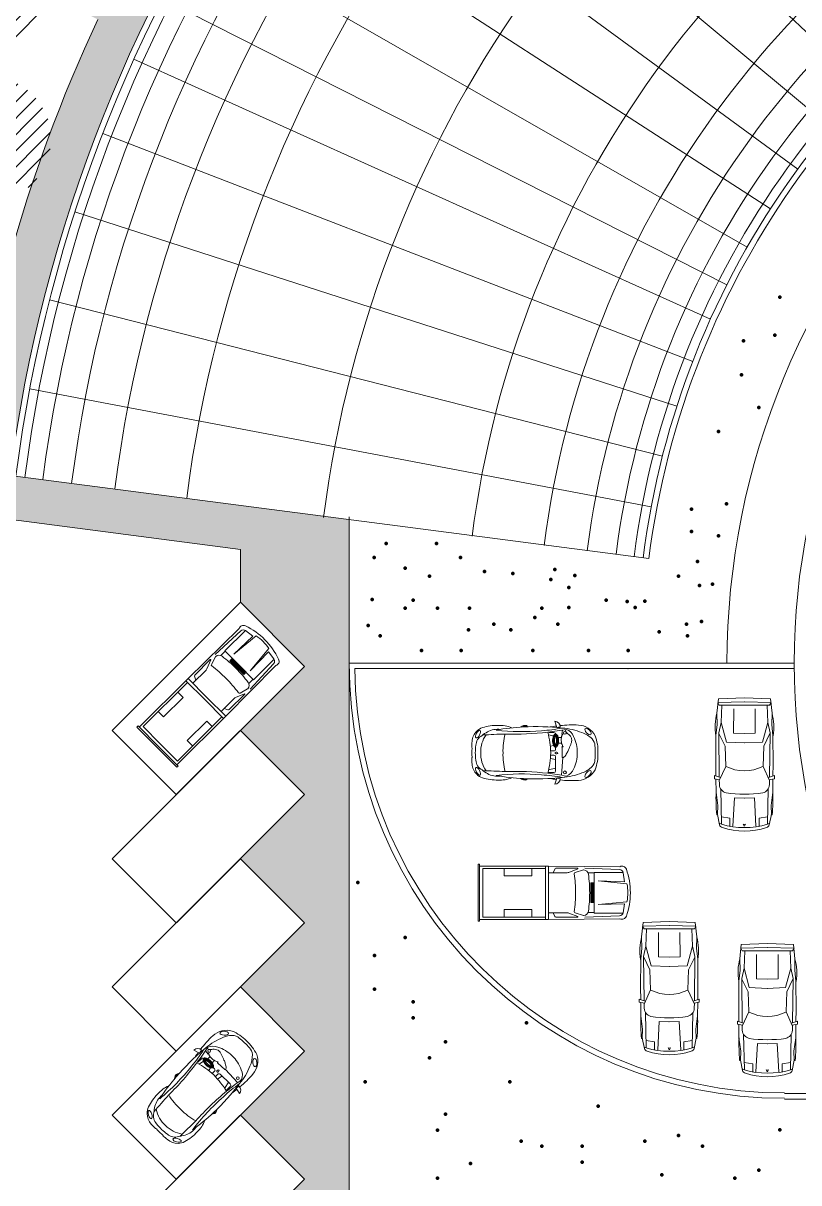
# Model space of a CAD drawing. Header units: millimetres. Extents: x 262 to 370, y -104 to 114.
# Drawn here: x 272.51 to 293.9, y 51.33 to 83.31 of the extents above; entities that cross this region are included whole.
import ezdxf

# ---------------------------------------------------------------- set-up
doc = ezdxf.new("R2010")
doc.units = ezdxf.units.MM
doc.header["$LTSCALE"] = 0.1
doc.layers.get('0').update_dxf_attribs({"lineweight": 9})
for name, color, linetype, lineweight in [('detalles', 2, 'Continuous', 9), ('gruesomarco', 20, 'Continuous', 100), ('letreros y cotas', 6, 'Continuous', 13), ('mobiliario', 3, 'Continuous', 13)]:
    doc.layers.add(name, color=color, linetype=linetype, lineweight=lineweight)

# ---------------------------------------------------------------- blocks, each defined once
blk = doc.blocks.new('newbp')
at = {"linetype": 'Continuous'}
for p, q in [((-0.911955090034537, 0.7498153223416804), (-1.016678314314801, 0.7727799461605738)), ((-1.002469394100883, 0.7696640899612586), (-1.016348180484369, 0.7399558077533808)), ((-0.911955090034537, 0.7498153223416804), (-0.8595872783339029, 0.9361536968771471)), ((-0.8774534110778358, 0.5386207432923467), (-0.8774534110778358, 0.1187845269845464)), ((-0.8774534110778358, 0.4592698132109181), (-0.6715481416968907, 0.5051355154123867)), ((-0.6520796628972443, 0.5886207432923012), (-0.8274534110778244, 0.5886207432923012)), ((-0.8921450893274088, 0.03359894560024222), (-0.9202012891866982, 0.02798770562838432)), ((-0.8756600273774728, 0.1981477740083003), (-0.7234189227808967, 0.1664241927200804)), ((-0.8274534110778244, 0.06878452698450666), (-0.7305228330387319, 0.06878452698450666)), ((-0.8921450893274088, -0.02251345411833681), (-0.9202012891866982, -0.01690221414647891)), ((-0.910219516490884, -0.2969582188075754), (-0.8884911022934645, -0.1972161562666127)), ((-0.8991818252752553, -0.2960392144627988), (-0.8774534110778358, -0.1962971519218361)), ((-0.8774534110778358, -0.2349449753908125), (-0.8465507184592123, -0.2280613550680755)), ((-0.8215468239231947, -0.22249170071142), (-0.7208466606103396, -0.2000605909295638)), ((-1.063998116688301, -0.553430168034696), (-1.083945306698877, -0.6791630882834028)), ((-0.9041853245228599, -0.4557450430095979), (-0.8884911022934645, -0.5356461593495085)), ((-0.8931476333072312, -0.4548260386648213), (-0.8774534110778358, -0.5347271550047319)), ((-0.8688453495597133, -0.4974870383529635), (-0.841211292569285, -0.50324534689639)), ((-0.8167105641398418, -0.5083507410802518), (-0.6653007814331087, -0.5399010938069805)), ((-0.911955090034537, -0.7564920335334708), (-1.016678314314801, -0.7794566573523642)), ((-1.002469394100883, -0.776340801153049), (-1.016348180484369, -0.7466325189451712)), ((-0.911955090034537, -0.7564920335334708), (-0.8595872783339029, -0.9428304080689376))]:
    blk.add_line(p, q, dxfattribs=at)
for p, q in [((-1.0550563896657, 0.6676233075477214), (-1.092823061388392, 0.1406682874695786)), ((-1.077139039449539, 0.1270099066627619), (-1.070417315761452, -0.159816283058932)), ((-0.9627195285571275, -0.2884568596534263), (-1.053885263011685, -0.292584757720066)), ((-0.9078260674313174, -0.2859713357511828), (-0.9386356577231325, -0.2873663648041537)), ((-0.9576640589037031, -0.4625827732260202), (-1.054956466594502, -0.4546350538680367)), ((-0.9019482716654295, -0.467134140093065), (-0.9329941976547849, -0.4645980294876385))]:
    blk.add_line(p, q)
for points in [[(-0.7312928083024541, -0.06076919946300485), (-0.8274534110778244, -0.06076919946294801, 0.414213562373095), (-0.8774534110778358, -0.1107691994629594), (-0.8774534110778358, -0.1718239230803188)], [(-0.8774534110778358, -0.5555675968861014, 0.4142135623731054), (-0.8274534110778244, -0.6055675968861127), (-0.6800790173725044, -0.6055675968861127)]]:
    blk.add_lwpolyline(points, format="xyb", dxfattribs=at)
for points in [[(-0.8774534110778358, -0.1962971519218361), (-0.8774534110778358, -0.2349449753908125)], [(-0.8774534110778358, -0.513244454052574), (-0.8774534110778358, -0.5347271550047319)]]:
    blk.add_lwpolyline(points, dxfattribs=at)
for centre, radius, start, end in [((-1.527513670150894, 0.2271495423824259), 0.5964627364276359, 93.10415180608717, 152.5294386650247), ((-0.943195152257216, -1.166894836364543), 1.905089532343983, 94.04501286826074, 112.2343723420527), ((-1.390671043663373, -2.84792670299961), 3.674558726149441, 84.0793476769521, 92.63828723470921), ((-1.048773621857562, 0.3333370752648417), 0.3935068213753239, 113.5431939252601, 157.7315020013216), ((0.4338855386219382, 9.600876045929715), 9.056486766601179, 259.5680151094527, 263.1461823392855), ((-0.2953986398462529, -6.33590845510812), 7.112497684118187, 86.98264012717563, 96.31375206689746), ((-0.2061996588079307, 5.111308302364568), 4.463737958662219, 258.742818382115, 266.7413507296353), ((-0.8451090851681169, 0.7650204380439956), 0.1717446079392313, 94.83581443598736, 177.4104662444808), ((-1.390671043663373, -2.84792670299961), 3.674558726149441, 79.41870342630921, 82.32042484214149), ((-0.008203518219927375, 0.7725847776065731), 0.03182731835926438, 97.34701050894266, 181.0470464715593), ((-0.004565034284707892, 0.7820850066841327), 0.01017314690117862, 105.9250118621162, 249.0437060935074), ((0.03923752028099337, 0.6593152964931956), 0.1537228341234753, 42.31847625630822, 109.5780428017447), ((0.02897746886061903, 0.6645279313965826), 0.1324219320378844, 87.104661321895, 105.9250118621131), ((0.03987456280425938, 0.7307800223272576), 0.06613482396849223, 63.21809189814635, 93.64826424673515), ((0.06089600392918904, 0.7728523477621589), 0.01910446110675467, 341.3047330240812, 62.6447315617597), ((-0.186710997495096, -4.942658021190505), 5.715566035247197, 79.10652781116092, 87.33549138900217), ((0.7711166304303152, -0.03888792837730115), 0.8513138911785082, 85.54764762830287, 113.8305388067438), ((0.8450736222949775, 0.05558864775858829), 0.6418461646241778, 61.37850665445091, 96.95323621107845), ((0.8797437814444198, -0.576059990927968), 1.386569596153207, 72.33332373247858, 91.75809707487835), ((1.172068637987268, 0.3417575067368031), 0.4233236354700438, 44.63463064389183, 72.33332373248112), ((-0.8250534521483939, 0.03793887287682729), 1.316296955616922, 159.3429614519285, 181.7970099780524), ((-1.713492144560389, 0.1862157784114853), 0.338174702350759, 138.9345525729591, 176.4234574368555), ((-1.416284340001694, -0.1445702642096425), 0.7814365454556226, 108.4873142185515, 134.9604789196752), ((-0.4263071614686123, -0.002686429752509767), 1.099450421807357, 153.8157910186052, 180.0339738844317), ((-0.8274534110778529, 0.5386207432923182), 0.04999999999998295, 89.99999999996743, 179.9999999999674), ((2.043331716916883, -0.08395287482695757), 2.77805647498778, 165.5534359073383, 178.3371395662225), ((0.347254740693943, 9.037705472477546), 8.487023300783806, 263.2731350733279, 271.8915125552992), ((0.1417144528928009, 7.375625833270794), 6.747714085822048, 264.884526600328, 276.3962585412274), ((-1.267195837776809, 0.06709077690866216), 1.95647611105192, 357.9370235818449, 14.45019623677666), ((-1.57535005883919, -60.40023817423053), 60.99533171177593, 87.30607573225893, 87.93041563840414), ((0.6660412440218568, -0.2724870741641556), 1.015592431207877, 50.3416665951565, 61.37850665445091), ((0.502642259839222, 0.04073825431928491), 0.8476268561999001, 357.0192742148657, 35.43945963711683), ((1.144650643300865, 0.1975986850422711), 0.3549018208843154, 3.29778190237699, 61.4622550530281), ((1.137970803427026, 0.3016769983532068), 0.475769500691979, 3.790891128268159, 45.184364832073), ((-0.6879905475773977, 0.03496766882390112), 1.373870303900462, 172.7935901202043, 181.5977184969756), ((-0.9202012891866982, 0.005542745740952704), 0.02244495988743161, 90, 270), ((-0.8921450893274088, 0.005542745740952704), 0.02805619985928951, 247.3801350519594, 112.6198649480406), ((-0.827453411077796, 0.1187845269845464), 0.05000000000003979, 180, 269.9999999999674), ((-12.51876311759965, -0.9903249668056677), 14.06971141495281, 4.022587886096685, 4.926763849672295), ((2.084240956976048, 0.1300103749390242), 0.4721366199127374, 179.159749804964, 182.6299741979177), ((1.530122531032207, 0.1823437470035625), 0.09376236952290236, 331.0329893389327, 350.1956325297688), ((0.7778156384511181, 0.02235285397020981), 0.8392034939824161, 358.245684254692, 5.88142675538659), ((0.1972404364150453, 0.1661439983915098), 1.425275076456249, 0.009389635870380138, 6.728363932593072), ((-0.8250534521483939, -0.04461558406861776), 1.316296955616922, 178.2029900219476, 200.6570385480715), ((-0.6879905475773977, -0.0416443800156916), 1.373870303900462, 178.4022815030244, 187.2064098797957), ((-1.713492144560389, -0.1928924896032758), 0.338174702350759, 183.5765425631445, 221.0654474270409), ((-0.4263071614686123, -0.003990281439280707), 1.099450421807357, 179.9660261155683, 206.1842089813948), ((2.043331716916883, 0.0772761636351671), 2.77805647498778, 181.6628604337775, 194.4465640926617), ((-1.267195837776809, -0.07376748810045264), 1.95647611105192, 345.5498037632234, 2.062976418155147), ((0.502642259839222, -0.04741496551107538), 0.8476268561999001, 324.5605403628822, 2.980725785134276), ((1.144650643300865, -0.2042753962340615), 0.3549018208843154, 298.5377449469719, 356.702218097623), ((1.137970803427026, -0.3083537095449973), 0.475769500691979, 314.815635167927, 356.2091088717319), ((-12.51876311759965, 0.9836482556138773), 14.06971141495281, 355.0732361503277, 355.9774121139034), ((2.084240956976048, -0.1366870861308147), 0.4721366199127374, 177.3700258020822, 180.840250195036), ((1.530122531032207, -0.189020458195353), 0.09376236952290236, 9.804367470231277, 28.96701066106727), ((0.7778156384511181, -0.02902956516200028), 0.8392034939824161, 354.1185732446134, 1.754315745308059), ((0.1972404364150453, -0.1728207095833003), 1.425275076456249, 353.2716360674069, 359.9906103641296), ((-1.527513670150894, -0.2338262535742164), 0.5964627364276359, 207.4705613349753, 266.8958481939128), ((-1.416284340001694, 0.137893553017852), 0.7814365454556226, 225.0395210803248, 251.5126857814485), ((-0.943195152257216, 1.160218125172753), 1.905089532343983, 247.7656276579473, 265.9549871317392), ((-1.048773621857562, -0.3400137864566322), 0.3935068213753239, 202.2684979986784, 246.4568060747399), ((0.4338855386219382, -9.607552757121505), 9.056486766601179, 96.85381766071451, 100.4319848905473), ((-0.2061996588079307, -5.117985013556359), 4.463737958662219, 93.25864927036466, 101.257181617885), ((0.347254740693943, -9.044382183669336), 8.487023300783806, 88.10848744470074, 96.72686492667208), ((0.1417144528928009, -7.382302544462584), 6.747714085822048, 83.60374145877263, 95.115473399672), ((-0.186710997495096, 4.935981309998715), 5.715566035247197, 272.6645086109979, 280.8934721888391), ((-1.57535005883919, 60.39356146303871), 60.99533171177593, 272.0695843615959, 272.6939242677411), ((0.8450736222949775, -0.06226535895037877), 0.6418461646241778, 263.0467637889216, 298.6214933455491), ((0.6660412440218568, 0.2658103629723652), 1.015592431207877, 298.6214933455491, 309.6583334048435), ((1.172068637987268, -0.3484342179285935), 0.4233236354700438, 287.6666762675189, 315.3653693561081), ((-1.390671043663373, 2.841249991807819), 3.674558726149441, 267.3617127652908, 275.9206523230479), ((-0.2953986398462529, 6.329231743916329), 7.112497684118187, 263.6862479331024, 273.0173598728244), ((-0.8451090851681169, -0.771697149235786), 0.1717446079392313, 182.5895337555192, 265.1641855640127), ((-1.390671043663373, 2.841249991807819), 3.674558726149441, 277.6795751578585, 280.5812965736907), ((-0.008203518219927375, -0.7792614887983635), 0.03182731835926438, 178.9529535284407, 262.6529894910573), ((-0.004565034284707892, -0.7887617178759232), 0.01017314690117862, 110.9562939064926, 254.0749881378838), ((0.03923752028099337, -0.6659920076849861), 0.1537228341234753, 250.4219571982553, 317.6815237436918), ((0.02897746886061903, -0.6712046425883731), 0.1324219320378844, 254.0749881378869, 272.895338678105), ((0.03987456280425938, -0.7374567335190481), 0.06613482396849223, 266.3517357532648, 296.7819081018536), ((0.06089600392918904, -0.7795290589539494), 0.01910446110675467, 297.3552684382403, 18.69526697591882), ((0.7711166304303152, 0.03221121718551068), 0.8513138911785082, 246.1694611932562, 274.4523523716971), ((0.8797437814444198, 0.5693832797361775), 1.386569596153207, 268.2419029251216, 287.6666762675214)]:
    blk.add_arc(centre, radius, start, end, dxfattribs=at)
for centre, major_axis, ratio in [((-1.845033778286718, 0.6302281927806117), (-0.08298688020821512, -0.09371913920397928), 0.4637539022052323), ((1.431572455144464, 0.5507488775157636), (-0.06139984642934894, 0.1115778680827988), 0.4059207576363924)]:
    blk.add_ellipse(centre, major_axis=major_axis, ratio=ratio, dxfattribs=at)
for centre in [(-1.156837207167817, 0.5830289302676146), (-1.156837207167817, -0.5952813783567183)]:
    blk.add_ellipse(centre, major_axis=(-9.119371893126444e-13, 0.04293211995417322), ratio=0.983266089403692, start_param=4.712388980363804, end_param=10.99557428754339)
at = {"linetype": 'Continuous', "extrusion": (0, 0, -1)}
for centre, major_axis, ratio in [((-1.845033778286718, -0.6369049039724022), (-0.08298688020821512, 0.09371913920397928), 0.4637539022052323), ((1.431572455144464, -0.5574255887075541), (-0.06139984642934894, -0.1115778680827988), 0.4059207576363924)]:
    blk.add_ellipse(centre, major_axis=major_axis, ratio=ratio, dxfattribs=at)
for points, knots in [([(-1.077139039449539, 0.1270099066627619), (-1.079740142442622, 0.1334906654304699), (-1.100115341547044, 0.149939893716164), (-1.144080005203582, 0.1154934575857407), (-1.180225605437093, 0.07236145926448323), (-1.222976610712001, -0.00120198292366247), (-1.272709162468223, -0.1052087281688774), (-1.317746588308003, -0.2210071854927254), (-1.359557534800492, -0.3282083874062085), (-1.360199593205826, -0.4178074372324136), (-1.322929615844421, -0.4925782460444612), (-1.275000321237419, -0.549581890293739), (-1.223143983467812, -0.5848684416708796), (-1.193448285296872, -0.6221299140701593), (-1.178440158126866, -0.6468592775950857), (-1.164977746846712, -0.6933175825256122)], [0, 0, 0, 0, 0.527287580459697, 1.647451295278327, 3.48755798881006, 5.099072907082155, 7.968656938695364, 12.23831327532788, 14.47518702348805, 16.61375652672607, 18.74420214397056, 20.63934285726617, 22.22338886570531, 23.4527314138935, 24.28652860280619, 24.28652860280619, 24.28652860280619, 24.28652860280619]), ([(-1.063998116688301, -0.553430168034696), (-1.067931955242036, -0.5558938743881345), (-1.074216092598524, -0.5611023215686419), (-1.090145020087666, -0.5646184855805974), (-1.091216888704698, -0.5553192139676231), (-1.090018063686946, -0.5491199957994741), (-1.084179498773315, -0.5419743198714162), (-1.074195142663475, -0.5338352221582898), (-1.065316150708034, -0.5134352369171484), (-1.054204987183132, -0.4746724319988278), (-1.046920136153792, -0.4065973756685128), (-1.04707038366711, -0.3363920429223288), (-1.058622331480356, -0.2686347023796873), (-1.080221732039936, -0.228265904727424), (-1.088217439340943, -0.195247119221607), (-1.104762332628573, -0.1882757217048709), (-1.09926556788354, -0.1828949793321488), (-1.092957520696748, -0.1797621756983734), (-1.084382324271578, -0.1806019007447492), (-1.077287882171552, -0.178193173132188), (-1.065082902478812, -0.1808723445843885), (-1.070269225516304, -0.1661355194224701), (-1.070417315761452, -0.159816283058932)], [0, 0, 0, 0, 0.01385970449171667, 0.02783036125810599, 0.03291374498170126, 0.03799710215326643, 0.04657561113268586, 0.05927044583083681, 0.07622142113420699, 0.1105990613900078, 0.1789801045320964, 0.2766959354785217, 0.3173629153489381, 0.3800771187216906, 0.4110544461815477, 0.4160421168598905, 0.4210283697515667, 0.4277211774754557, 0.438743286986216, 0.4448131032587982, 0.450800549991459, 0.4694463160207903, 0.4694463160207903, 0.4694463160207903, 0.4694463160207903]), ([(-0.9630761247216721, -0.294612484089031), (-0.965445101018295, -0.3078501650367276), (-0.9537085556091736, -0.2352284025131883), (-0.9368339361233122, -0.2150393522259879), (-0.9110620144738188, -0.1792827890159447), (-0.8817748171854785, -0.1698280788660202), (-0.8501502621049806, -0.1756024111777368), (-0.8291893960467203, -0.2110648477974895), (-0.7987243703694187, -0.2568954173902558), (-0.7875947138722292, -0.3223012860875247), (-0.7880993681987913, -0.3952580416064553), (-0.7974823540444529, -0.461900823453492), (-0.8182977036570858, -0.5167024507722875), (-0.8439720699016018, -0.5503871145186157), (-0.8718859620402011, -0.5613966847871996), (-0.8923845794270076, -0.556837962479749), (-0.9109986184777679, -0.5502409381186784), (-0.925289174572745, -0.5292269679797119), (-0.9502715984888166, -0.4935649667459803), (-0.9653189186943703, -0.4137285686269809), (-0.9744526386291934, -0.3822065089889168), (-0.9608025485024339, -0.2819078923870837), (-0.9630761247216721, -0.294612484089031)], [0, 0, 0, 0, 0.03968995942889905, 0.08963400370965957, 0.1312499810561335, 0.1542862157002941, 0.1797268199962483, 0.2207266217996365, 0.2680991407440647, 0.3447664897443913, 0.4095645020962065, 0.4843001208430498, 0.5415149886030437, 0.5817686637341168, 0.6060665441749372, 0.6262474253611314, 0.6436722375040644, 0.6634685700176949, 0.6988790869095391, 0.7758465355839687, 0.8696393944446256, 0.9077310157190258, 0.9077310157190258, 0.9077310157190258, 0.9077310157190258]), ([(-0.9383738370321932, -0.2925268086963388), (-0.9376773249276678, -0.2887235547720355), (-0.9367914107201525, -0.2840549810935773), (-0.9347217819086406, -0.2738061296842762), (-0.9335110191591891, -0.2681673935616846), (-0.9298483346682271, -0.2529231977558073), (-0.9276071686890557, -0.2464998228855269), (-0.9235025853848722, -0.2374096625105597), (-0.9216741105713506, -0.2345778322650052), (-0.9175247141729894, -0.2288832311224542), (-0.9160945005121928, -0.2270039179544074), (-0.9101968211154965, -0.2191976817135686), (-0.9058277247598223, -0.2132844782549217), (-0.8989976646208699, -0.2057671273543509), (-0.8964705570716003, -0.203375834279699), (-0.8921346741328104, -0.2000604103914885), (-0.890365128416013, -0.199036655488344), (-0.8864396922820585, -0.1973697373928918), (-0.8843839565929468, -0.1967974441117679), (-0.8788032025562327, -0.1960123505330547), (-0.8749352949625315, -0.1963053384283331), (-0.8707319193472838, -0.1975451938161701), (-0.8696553300393841, -0.1980001636339797), (-0.8672146058374235, -0.1993289487062828), (-0.8653667072185751, -0.2007881583687254), (-0.860865302103198, -0.2058504736231885), (-0.8583344625309817, -0.2093867629258614), (-0.8528982587645171, -0.2178285836727003), (-0.8498122859363004, -0.2228772667963188), (-0.8439375089380317, -0.232214918848074), (-0.8411303331378601, -0.2366735080799618), (-0.834966852117466, -0.2469280691350253), (-0.8318079833560912, -0.2525906053070788), (-0.8265191502354607, -0.2638203111840358), (-0.8242976954928078, -0.269663075199718), (-0.8204476207516702, -0.282139374454049), (-0.8188560923265893, -0.2886845561466362), (-0.8149548866047578, -0.3089669093760552), (-0.8135054181070043, -0.3234036721191433), (-0.8120688641883955, -0.3520845210502035), (-0.8121321345458252, -0.3663816754482685), (-0.814285546035526, -0.409534987222985), (-0.8180933485556832, -0.4383488775246054), (-0.8289365314991439, -0.4755511720242271), (-0.8326560079792582, -0.4857377667670608), (-0.8397730782560213, -0.50076714302749), (-0.8426630809349174, -0.5061101653947606), (-0.848818809394734, -0.5159470753622646), (-0.852029413252799, -0.5202788209326332), (-0.858252171604013, -0.5268831309731912), (-0.8612184837310135, -0.529329363752753), (-0.8674453104628039, -0.5330640268916103), (-0.8706609509840089, -0.5342486019801687), (-0.8743993785805539, -0.5348729491589257), (-0.8753758474686517, -0.534912171416055), (-0.8785893752361655, -0.5346338598146918), (-0.8806460636567319, -0.5342693927675146), (-0.8854156078043527, -0.5330705457758587), (-0.8882798796602085, -0.5322292012199217), (-0.892371957204821, -0.5308000814402352), (-0.8937875989264423, -0.5301239283405312), (-0.8949781351515096, -0.529404617549817), (-0.8950926979159615, -0.5293200468411658), (-0.8959449958178904, -0.5285436226013349), (-0.8965591891723559, -0.5279077802859025), (-0.8985382655985656, -0.5255172481958983), (-0.9001042965523904, -0.5233145748940604), (-0.9035824104311043, -0.5182540465427383), (-0.9052474983509935, -0.5158397939514305), (-0.9083441902174538, -0.511298173543695), (-0.9098268319262299, -0.5090934770647824), (-0.9140449382706404, -0.5026141281107233), (-0.9165455043187105, -0.4984789804621403), (-0.9208441201047233, -0.490245357753496), (-0.9227483121102775, -0.4859238247962185), (-0.9263432717048001, -0.4764894616279367), (-0.927989762373775, -0.4714755107785766), (-0.9325026147800397, -0.4560431068228628), (-0.9349312643463374, -0.4452576806249215), (-0.9383762647838605, -0.4290559649565342), (-0.9396199419375559, -0.4231066295103165), (-0.9418676231594443, -0.4126663863317948), (-0.9428286429419384, -0.4081275216809832), (-0.9450836840019772, -0.3951455126735244), (-0.9459501600928117, -0.3869560743093974), (-0.9456959810750529, -0.3688225229032174), (-0.9454532404285967, -0.3630511003695336), (-0.9446280790403332, -0.3510669870063214), (-0.9441274132429864, -0.3451999642359045), (-0.9421568952795294, -0.3255792244682585), (-0.9400794599601934, -0.3089510287984343), (-0.9388354455645551, -0.2980234844414316), (-0.9386659913384303, -0.2964889232476526), (-0.9384890735695333, -0.2945251069689778), (-0.9384438478178847, -0.2940194424704305), (-0.9383923247050259, -0.2930290214156219), (-0.9383820869305648, -0.2928034198778438), (-0.9383738370321932, -0.2925268086963388)], [0.4970331518743195, 0.4970331518743195, 0.4970331518743195, 0.4970331518743195, 0.7234440976721923, 0.7234440976721923, 0.9746358111319036, 0.9746358111319036, 1.509640338772372, 1.509640338772372, 2.04464486641284, 2.04464486641284, 2.271060810932449, 2.271060810932449, 2.862376324879863, 2.862376324879863, 3.217653772372462, 3.217653772372462, 3.537253070677373, 3.537253070677373, 3.856852368982284, 3.856852368982284, 4.368613159126638, 4.368613159126638, 4.584626911114892, 4.584626911114892, 4.992689984759346, 4.992689984759346, 5.400753058403799, 5.400753058403799, 5.808816132048253, 5.808816132048253, 6.216879205692706, 6.216879205692706, 6.778715798636855, 6.778715798636855, 7.350370525239851, 7.350370525239851, 7.922025251842846, 7.922025251842846, 9.065334705048835, 9.065334705048835, 10.20864415825483, 10.20864415825483, 12.4952630646668, 12.4952630646668, 13.40989555546502, 13.40989555546502, 13.92908799447, 13.92908799447, 14.44828043347499, 14.44828043347499, 14.9098846211, 14.9098846211, 15.37148880872501, 15.37148880872501, 15.62523953239992, 15.62523953239992, 15.87899025607483, 15.87899025607483, 16.12087491770187, 16.12087491770187, 16.36275957932892, 16.36275957932892, 16.516350448465, 16.516350448465, 16.66994131760109, 16.66994131760109, 16.92152084233934, 16.92152084233934, 17.1366760113884, 17.1366760113884, 17.35183118043746, 17.35183118043746, 17.78214151853557, 17.78214151853557, 18.20497447847547, 18.20497447847547, 18.62780743841536, 18.62780743841536, 19.47347335829514, 19.47347335829514, 19.97892280272601, 19.97892280272601, 20.48437224715687, 20.48437224715687, 21.47511887508725, 21.47511887508725, 21.85914421187706, 21.85914421187706, 22.16288355239377, 22.16288355239377, 22.77036223342717, 22.77036223342717, 22.90049326286089, 22.90049326286089, 22.95122122653483, 22.95122122653483, 22.96429810070754, 22.96429810070754, 22.96429810070754, 22.96429810070754]), ([(-0.9041853245228597, -0.4557450430095979), (-0.9058431022690181, -0.4491100011746465), (-0.90731449128305, -0.4424442633077054), (-0.9099658600755198, -0.4299749693013108), (-0.9112095372292153, -0.4240256338550932), (-0.9134572184511036, -0.4135853906765714), (-0.9144182382335977, -0.4090465260257599), (-0.9166732792936365, -0.396064517018301), (-0.9175397553844711, -0.387875078654174), (-0.9172855763667123, -0.369741527247994), (-0.917042835720256, -0.3639701047143102), (-0.9162176743319925, -0.3519859913510981), (-0.9157170085346458, -0.3461189685806811), (-0.9137464905711887, -0.3264982288130351), (-0.9116690552518527, -0.3098700331432109), (-0.9104738272563864, -0.2993710333060838), (-0.9103333939759946, -0.2981095957862971), (-0.9102195164908882, -0.2969582188075751)], [18.93906658879312, 18.93906658879312, 18.93906658879312, 18.93906658879312, 19.47347335829514, 19.47347335829514, 19.97892280272601, 19.97892280272601, 20.48437224715687, 20.48437224715687, 21.47511887508725, 21.47511887508725, 21.85914421187706, 21.85914421187706, 22.16288355239377, 22.16288355239377, 22.77036223342717, 22.77036223342717, 22.87156648947972, 22.87156648947972, 22.87156648947972, 22.87156648947972]), ([(-0.893147633307231, -0.4548260386648213), (-0.8948054110533894, -0.4481909968298698), (-0.8962768000674213, -0.4415252589629287), (-0.8989281688598911, -0.4290559649565342), (-0.9001718460135866, -0.4231066295103165), (-0.9024195272354749, -0.4126663863317948), (-0.903380547017969, -0.4081275216809832), (-0.9056355880780078, -0.3951455126735244), (-0.9065020641688424, -0.3869560743093974), (-0.9062478851510836, -0.3688225229032174), (-0.9060051445046273, -0.3630511003695336), (-0.9051799831163638, -0.3510669870063214), (-0.9046793173190171, -0.3451999642359045), (-0.90270879935556, -0.3255792244682585), (-0.900631364036224, -0.3089510287984343), (-0.8994361360407577, -0.2984520289613071), (-0.8992957027603659, -0.2971905914415205), (-0.8991818252752595, -0.2960392144627984)], [18.93906658879312, 18.93906658879312, 18.93906658879312, 18.93906658879312, 19.47347335829514, 19.47347335829514, 19.97892280272601, 19.97892280272601, 20.48437224715687, 20.48437224715687, 21.47511887508725, 21.47511887508725, 21.85914421187706, 21.85914421187706, 22.16288355239377, 22.16288355239377, 22.77036223342717, 22.77036223342717, 22.87156648947972, 22.87156648947972, 22.87156648947972, 22.87156648947972]), ([(-0.8830708164622376, -0.2220832766626257), (-0.8815333410443822, -0.224550328760832), (-0.8799632098351102, -0.227084945825008), (-0.8754959929664761, -0.2341853543632944), (-0.8726888171663045, -0.2386439435951822), (-0.8665253361459104, -0.2488985046502457), (-0.8633664673845356, -0.2545610408222991), (-0.8580776342639052, -0.2657907466992562), (-0.8558561795212523, -0.2716335107149384), (-0.8520061047801146, -0.2841098099692694), (-0.8504145763550337, -0.2906549916618566), (-0.8465133706332022, -0.3109373448912756), (-0.8450639021354487, -0.3253741076343637), (-0.8436273482168399, -0.3540549565654239), (-0.8436906185742696, -0.3683521109634889), (-0.8458440300639705, -0.4115054227382053), (-0.8496518325841276, -0.4403193130398257), (-0.8604950155275883, -0.4775216075394475), (-0.8642144920077026, -0.4877082022822812), (-0.8713315622844657, -0.5027375785427104), (-0.8742215649633618, -0.508080600909981), (-0.8784206887453478, -0.514790838838025), (-0.8795595645687884, -0.5165047578287959), (-0.8807136742549475, -0.5181287748107002)], [5.596291821154248, 5.596291821154248, 5.596291821154248, 5.596291821154248, 5.808816132048253, 5.808816132048253, 6.216879205692706, 6.216879205692706, 6.778715798636855, 6.778715798636855, 7.350370525239851, 7.350370525239851, 7.922025251842846, 7.922025251842846, 9.065334705048835, 9.065334705048835, 10.20864415825483, 10.20864415825483, 12.4952630646668, 12.4952630646668, 13.40989555546502, 13.40989555546502, 13.92908799447, 13.92908799447, 14.11822872262299, 14.11822872262299, 14.11822872262299, 14.11822872262299])]:
    blk.add_open_spline(points, degree=3, knots=knots)
blk = doc.blocks.new('camio')
at = {"layer": 'mobiliario', "linetype": 'Continuous'}
for p, q in [((63.14148046790835, 53.19089912645653), (63.14148046790835, 53.97382110826806)), ((63.1861951094794, 53.97382110826806), (63.14148046790835, 53.97382110826806)), ((63.1861951094794, 53.97382110826806), (63.1861951094794, 53.19089912645653)), ((63.1861951094794, 53.92709793321922), (65.08835031806704, 53.92709793321922)), ((63.27189018546817, 53.86170868151024), (63.27189018546817, 53.19089912645653)), ((63.27189018546817, 53.86170868151024), (64.99958598434208, 53.86170868151024)), ((63.86248810111758, 53.65261863939598), (63.86248810111758, 53.86170868151024)), ((64.62444965659854, 53.86170868151024), (64.62444965659854, 53.65261863939598)), ((64.99958598434208, 53.19089912645653), (64.99958598434208, 53.92709793321922)), ((65.08835031806704, 53.92709793321922), (67.05352613746402, 53.90831474535301)), ((65.08922207175968, 53.19089912645653), (65.08922207175968, 53.92709793321922)), ((65.60074455558535, 53.74293274156884), (65.08922207175968, 53.74293274156884)), ((65.2553414565253, 53.8445722984536), (65.20952303230044, 53.74293274156884)), ((65.28430101691958, 53.86328377001121), (65.88848688422915, 53.86328377001121)), ((65.8914589148688, 53.84747223131492), (65.64412414848087, 53.75108665697411)), ((66.04697840034244, 53.81814026110008), (65.81738607703922, 53.75002617113427)), ((66.0884273749518, 53.8691687034829), (67.04532167731998, 53.83123840563133)), ((66.34362127601382, 53.73766082994774), (66.1735166770148, 53.73766082994774)), ((66.34362127601382, 53.75197281114891), (66.34362127601382, 53.19089912645653)), ((67.14139578162906, 53.75197281114891), (66.34362127601382, 53.75197281114891)), ((67.17754118263004, 53.49529060594872), (67.1431419593024, 53.74261535875633)), ((64.62444965659854, 53.65261863939598), (63.86248810111758, 53.65261863939598)), ((66.24961073219058, 53.45960182421044), (66.24961073219058, 53.19089912645653)), ((66.32114050208804, 53.45960182421044), (66.24961073219058, 53.45960182421044)), ((66.32114050208804, 53.19089912645653), (66.32114050208804, 53.45960182421044)), ((66.45242407142398, 53.51480049364403), (67.17754118263004, 53.49529060594872)), ((67.24845735847232, 53.43853401415184), (66.45242407142398, 53.51480049364403)), ((63.14148046790835, 53.19089912645653), (63.14148046790835, 52.40797695391014)), ((63.1861951094794, 52.40797695391014), (63.1861951094794, 53.19089912645653)), ((63.27189018546817, 52.52008938066795), (63.27189018546817, 53.19089912645653)), ((64.99958598434208, 53.19089912645653), (64.99958598434208, 52.45470012895897)), ((65.08922207175968, 53.19089912645653), (65.08922207175968, 52.45470012895897)), ((66.24961073219058, 52.92219604723289), (66.24961073219058, 53.19089912645653)), ((66.32114050208804, 53.19089912645653), (66.32114050208804, 52.92219604723289)), ((66.34362127601382, 52.62982525102928), (66.34362127601382, 53.19089912645653)), ((66.32114050208804, 52.92219604723289), (66.24961073219058, 52.92219604723289)), ((67.24845735847232, 52.94326385729149), (66.45242407142398, 52.86699756853417)), ((66.45242407142398, 52.86699756853417), (67.17754118263004, 52.88650745622948)), ((67.17754118263004, 52.88650745622948), (67.1431419593024, 52.639182512687)), ((63.1861951094794, 52.45470012895897), (65.08835031806704, 52.45470012895897)), ((63.27189018546817, 52.52008938066795), (64.99958598434208, 52.52008938066795)), ((64.62444965659854, 52.72917942278221), (63.86248810111758, 52.72917942278221)), ((63.86248810111758, 52.72917942278221), (63.86248810111758, 52.52008938066795)), ((64.62444965659854, 52.52008938066795), (64.62444965659854, 52.72917942278221)), ((65.08835031806704, 52.45470012895897), (67.05352613746402, 52.47348350756005)), ((65.60074455558535, 52.63886532060936), (65.08922207175968, 52.63886532060936)), ((65.2553414565253, 52.53722576372459), (65.20952303230044, 52.63886532060936)), ((65.28430101691958, 52.51851448290184), (65.88848688422915, 52.51851448290184)), ((65.8914589148688, 52.53432602159813), (65.64412414848087, 52.63071140520409)), ((66.04697840034244, 52.56365780107811), (65.81738607703922, 52.63177208177879)), ((66.0884273749518, 52.51262916796043), (67.04532167731998, 52.55055965654686)), ((66.34362127601382, 52.64413723223046), (66.1735166770148, 52.64413723223046)), ((67.14139578162906, 52.62982525102928), (66.34362127601382, 52.62982525102928)), ((63.1861951094794, 52.40797695391014), (63.14148046790835, 52.40797695391014))]:
    blk.add_line(p, q, dxfattribs=at)
for centre, radius, start, end in [((65.28430101691958, 53.83151764147118), 0.03176609575748444, 89.99999499103654, 155.7344663934907), ((65.60074455558535, 53.86240295641258), 0.1194701075553894, 270, 291.2906731722527), ((65.82642118751285, 53.71957191698387), 0.03176609575748444, 106.524285310438, 188.0962783414103), ((65.88848688422915, 53.85509857408837), 0.008185131847858428, 291.2906731722527, 89.99999499103654), ((66.05601351081607, 53.78768600694969), 0.03176609575748444, 84.687637779135, 106.524285310438), ((66.04599478065249, 53.67993988268211), 0.1399769425392151, 7.995965174306003, 84.687637779135), ((67.0412470084357, 53.72844337694481), 0.1028757214546204, 7.918182980036264, 87.73003626190146), ((67.11374018012759, 53.79928955309227), 0.1245479106903076, 19.25334636053082, 118.9116529929538), ((65.37190439521548, 53.19089912645653), 1.969576644897461, 359.9999993167538, 19.25334636053082), ((62.11004202186344, 53.19089912645653), 3.722027587890625, 359.9999993167538, 8.096286992831558), ((62.56450559913394, 53.19089912645653), 3.655645751953125, 359.9999993167538, 7.995965174306003), ((65.95415365516422, 53.19089912645653), 1.317780303955078, 359.9999993167538, 10.83134062331835), ((62.11004202186344, 53.19089912645653), 3.722027587890625, 351.9037116406732, 359.9999993167538), ((62.56450559913394, 53.19089912645653), 3.655645751953125, 352.0040334592014, 359.9999993167538), ((65.37190439521548, 53.19089912645653), 1.969576644897461, 340.7466522729666, 359.9999993167538), ((65.95415365516422, 53.19089912645653), 1.317780303955078, 349.1686580101932, 359.9999993167538), ((65.28430101691958, 52.55028042070702), 0.03176609575748444, 204.2655354277428, 270), ((65.60074455558535, 52.51939510576561), 0.1194701075553894, 68.70932546123916, 89.99999499103654), ((65.82642118751285, 52.66222614519432), 0.03176609575748444, 171.9037234798185, 253.4757182183316), ((65.88848688422915, 52.52669948808983), 0.008185131847858428, 270, 68.70932546123916), ((66.05601351081607, 52.5941120552285), 0.03176609575748444, 253.4757182183316, 275.312347193982), ((66.04599478065249, 52.70185798876122), 0.1399769425392151, 275.312347193982, 352.0040334592014), ((67.0412470084357, 52.65335468523338), 0.1028757214546204, 272.2699623716085, 352.081815653474), ((67.11374018012759, 52.58250850908593), 0.1245479106903076, 241.08834882828, 340.7466522729666)]:
    blk.add_arc(centre, radius, start, end, dxfattribs=at)
for points in [[(66.32114050208804, 53.19089912645653), (66.24961073219058, 53.19089912645653), (66.32114050208804, 53.45960182421044), (66.24961073219058, 53.45960182421044)], [(66.32114050208804, 53.19089912645653), (66.24961073219058, 53.19089912645653), (66.32114050208804, 52.92219604723289), (66.24961073219058, 52.92219604723289)]]:
    blk.add_solid(points, dxfattribs=at)
blk = doc.blocks.new('sombras')
at = {"layer": 'letreros y cotas'}
h = blk.add_hatch(dxfattribs=at)
h.set_pattern_fill('ANSI31', color=256, scale=0.1, style=0)
h.set_pattern_definition([(45, (19.06233449662977, 4.353450338928951), (-0.2245064030267288, 0.2245064030267289), [])])
edge = h.paths.add_edge_path()
edge.add_arc((561.8031991810423, 160.2362083958853), 2.401428548737798, 294.4996074296767, 523.0853259866143)
edge.add_arc((560.5014998098437, 158.7496835911222), 2.401428548737798, -16.91467401338582, 114.4996074296767, ccw=False)
edge = h.paths.add_edge_path()
edge.add_arc((570.2882367456297, 160.5795384148594), 2.401428548737798, 294.4996074296767, 523.0853259866143)
edge.add_arc((568.9865373744311, 159.0930136100963), 2.401428548737798, -16.91467401338582, 114.4996074296767, ccw=False)
edge = h.paths.add_edge_path()
edge.add_arc((545.9974259155633, 160.2362083958853), 2.401428548737798, 294.4996074296767, 523.0853259866143)
edge.add_arc((544.6957265443648, 158.7496835911222), 2.401428548737798, -16.91467401338582, 114.4996074296767, ccw=False)
edge = h.paths.add_edge_path()
edge.add_arc((554.0650014778838, 160.3969733974548), 2.401428548737798, 294.4996074296767, 523.0853259866143)
edge.add_arc((552.7633021066853, 158.9104485926916), 2.401428548737798, -16.91467401338582, 114.4996074296767, ccw=False)
edge = h.paths.add_edge_path()
edge.add_arc((538.2592282124049, 160.3969733974548), 2.401428548737798, 294.4996074296767, 523.0853259866143)
edge.add_arc((536.9575288412063, 158.9104485926916), 2.401428548737798, -16.91467401338582, 114.4996074296767, ccw=False)
edge = h.paths.add_edge_path()
edge.add_arc((549.878802642306, 141.7685703210967), 2.401428548737798, 343.0853259866142, 474.4996074296768)
edge.add_arc((551.1805020135046, 143.2550951258598), 2.401428548737798, -65.5003925703233, 163.0853259866142, ccw=False)
edge = h.paths.add_edge_path()
edge.add_arc((570.1645120974815, 150.73203551137), 2.401428548737798, 294.4996074296767, 523.0853259866143)
edge.add_arc((568.862812726283, 149.2455107066069), 2.401428548737798, -16.91467401338582, 114.4996074296767, ccw=False)
edge = h.paths.add_edge_path()
edge.add_arc((570.5173901547341, 136.7984470085273), 2.401428548737798, 294.4996074296767, 523.0853259866143)
edge.add_arc((569.2156907835356, 135.3119222037642), 2.401428548737798, -16.91467401338582, 114.4996074296767, ccw=False)
edge = h.paths.add_edge_path()
edge.add_arc((559.8495910650225, 137.0723812948702), 2.401428548737798, 294.4996074296767, 523.0853259866143)
edge.add_arc((558.547891693824, 135.5858564901071), 2.401428548737798, -16.91467401338582, 114.4996074296767, ccw=False)
edge = h.paths.add_edge_path()
edge.add_arc((565.4065935227459, 136.8600620248719), 2.401428548737798, 294.4996074296767, 523.0853259866143)
edge.add_arc((564.1048941515473, 135.3735372201088), 2.401428548737798, -16.91467401338582, 114.4996074296767, ccw=False)
edge = h.paths.add_edge_path()
edge.add_arc((570.419889758662, 143.8379703723226), 2.401428548737798, 294.4996074296767, 523.0853259866143)
edge.add_arc((569.1181903874634, 142.3514455675594), 2.401428548737798, -16.91467401338582, 114.4996074296767, ccw=False)
edge = h.paths.add_edge_path()
edge.add_arc((547.1837606134568, 147.632050822173), 2.401428548737798, 294.4996074296767, 523.0853259866143)
edge.add_arc((545.8820612422583, 146.1455260174098), 2.401428548737798, -16.91467401338582, 114.4996074296767, ccw=False)
edge = h.paths.add_edge_path()
edge.add_arc((542.6484265062247, 150.9206917559727), 2.401428548737798, 294.4996074296767, 523.0853259866143)
edge.add_arc((541.3467271350262, 149.4341669512095), 2.401428548737798, -16.91467401338582, 114.4996074296767, ccw=False)
edge = h.paths.add_edge_path()
edge.add_arc((554.7700335800129, 138.0795385885129), 2.401428548737798, 294.4996074296767, 523.0853259866143)
edge.add_arc((553.4683342088143, 136.5930137837498), 2.401428548737798, -16.91467401338582, 114.4996074296767, ccw=False)
edge = h.paths.add_edge_path()
edge.add_arc((509.635711628407, 162.404834455171), 2.401428548737798, 294.4996074296755, 523.0853259866138)
edge.add_arc((508.3340122572084, 160.9183096504079), 2.401428548737798, -16.914674013386104, 114.4996074296755, ccw=False)
edge = h.paths.add_edge_path()
edge.add_arc((488.8644757262528, 161.5613777874689), 2.401428548737798, 294.4996074296755, 523.0853259866138)
edge.add_arc((487.5627763550543, 160.0748529827058), 2.401428548737798, -16.914674013386104, 114.4996074296755, ccw=False)
edge = h.paths.add_edge_path()
edge.add_arc((482.8286815177893, 161.6867744886931), 2.401428548737798, 294.4996074296755, 523.0853259866138)
edge.add_arc((481.5269821465907, 160.20024968393), 2.401428548737798, -16.914674013386104, 114.4996074296755, ccw=False)
edge = h.paths.add_edge_path()
edge.add_arc((477.2192772721673, 161.2630322471211), 2.401428548737798, 294.4996074296755, 523.0853259866138)
edge.add_arc((475.9175779009688, 159.7765074423579), 2.401428548737798, -16.914674013386104, 114.4996074296755, ccw=False)
edge = h.paths.add_edge_path()
edge.add_arc((477.1517357094789, 153.3761051314466), 2.401428548737798, 294.4996074296755, 523.0853259866138)
edge.add_arc((475.8500363382803, 151.8895803266834), 2.401428548737798, -16.914674013386104, 114.4996074296755, ccw=False)
edge = h.paths.add_edge_path()
edge.add_arc((477.3509302851997, 147.9987343229896), 2.401428548737798, 294.4996074296755, 523.0853259866138)
edge.add_arc((476.0492309140012, 146.5122095182265), 2.401428548737798, -16.914674013386104, 114.4996074296755, ccw=False)
edge = h.paths.add_edge_path()
edge.add_arc((475.2243093765505, 133.689917502514), 1.720709275836569, 353.8327702272225, 463.7521631890683)
edge.add_arc((476.5260087477491, 135.1764423072771), 1.720709275836569, -76.24783681093169, 173.8327702272225, ccw=False)
edge = h.paths.add_edge_path()
edge.add_arc((476.5260087477491, 130.8727675044206), 1.720709275836569, 283.7521631890682, 533.832770227222)
edge.add_arc((475.2243093765505, 129.3862426996575), 1.720709275836569, -6.1672297727780006, 103.75216318906809, ccw=False)
edge = h.paths.add_edge_path()
edge.add_arc((475.8739096616217, 96.24301988672508), 3.15180672505549, 300.5248985121823, 517.0600349041074)
edge.add_arc((474.5722102904232, 94.75649508196196), 3.15180672505549, -22.939965095892603, 120.52489851218229, ccw=False)
edge = h.paths.add_edge_path()
edge.add_arc((533.7874987604318, 95.8445717379604), 3.15180672505549, 300.5248985121831, 517.0600349041074)
edge.add_arc((532.4857993892333, 94.35804693319727), 3.15180672505549, -22.93996509589209, 120.52489851218229, ccw=False)
blk = doc.blocks.new('Car-p1')
for p, q in [((15.05508030613419, 31.12753901386168), (3.193403899320401, 28.755737983156)), ((3.749176057055593, 26.65672624052968), (5.09188394411467, 29.35040950996336)), ((44.87588828324806, 27.43972662556916), (3.749176057055593, 26.65672624052968)), ((14.87281855964102, 32.01433427492157), (14.47638787236065, 30.69226273195818)), ((25.35623633046634, 30.74357733607758), (15.05508030613419, 31.12753901386168)), ((40.83140426478349, 32.84691547800321), (25.35623633046634, 30.74357733607758)), ((56.16681524901651, 32.97124998038635), (40.83140426478349, 32.84691547800321)), ((55.41484303330071, 29.06487803440541), (49.60357487667352, 29.0021290583536)), ((54.23712270718534, 29.05216123268474), (70.77146405226085, 21.50168792530894)), ((56.50600679079071, 34.73329423554242), (55.3557111582486, 28.75769767223392)), ((60.1809143506689, 34.73839747940656), (56.50600679079071, 34.73329423554242)), ((57.80102299200371, 27.74732385226525), (60.1809143506689, 34.73839747940656)), ((109.3558077355847, 29.64732238359284), (58.26000107836444, 29.09559951361734)), ((73.16304792510346, 33.10904988250695), (59.58878916490357, 32.99899422703311)), ((106.2556960440706, 32.88345932215452), (73.16304792510346, 33.10904988250695)), ((93.96031698200386, 22.31231984833721), (108.6501178209437, 29.41100304969586)), ((121.3618377628736, 26.96664368512575), (98.8862919047242, 20.90712424553931)), ((119.2012214066926, 31.54370933352038), (106.2556960440706, 32.88345932215452)), ((121.3618377628736, 26.96664368512575), (109.3558077355847, 29.64732238359284)), ((132.3435668911552, 31.86971122270916), (119.2012214066926, 31.54370933352038)), ((121.3618377628736, 26.96664368512575), (141.345091081108, 26.26808748848271)), ((148.8559349171119, 30.13664779916871), (132.3435668911552, 31.86971122270916)), ((144.6732888253173, 30.74634241848253), (141.3446760699153, 29.05813847796526)), ((141.3446760699153, 29.05813847796526), (141.3490195039194, -0.142039357451722)), ((144.5464421793586, 30.83668140915688), (145.3317282214994, -0.172714734217152)), ((150.1107675138628, -0.05746004590764642), (148.8559349171119, 30.13664779916871)), ((10.89289746782742, 17.00139740784653), (2.132093974738382, 16.98923151916824)), ((12.45440841501113, 26.68868571694475), (10.89289746782742, 17.00139740784653)), ((70.77146405226085, 21.50168792530894), (93.96031698200386, 22.31231984833721)), ((98.8862919047242, 20.90712424553931), (97.90173597331159, -0.1299613025039434)), ((1.556906650424935, 13.27731207001489), (34.18111433647573, 11.43990152364131)), ((3.999224109458737, 1.387014374602586), (1.719931325176731, 0.1709463192382827)), ((3.693283247528598, 0.08317152003291994), (3.999224109458737, 1.387014374602586)), ((34.18111433647573, 11.43990152364131), (34.10706550336909, -0.4176845254842192)), ((34.18111433647573, -11.43990152364131), (34.10706550336909, 0.4176845253678039)), ((98.8862919047242, -20.90712424553931), (97.90173597331159, 0.1299613025039434)), ((109.2167126964778, 12.48545885656495), (108.7634311602451, -0.04246585164219141)), ((109.2167126964778, -12.48545885668136), (108.7634311602451, 0.04246585164219141)), ((137.1859624318313, 12.43378385098185), (109.2167126964778, 12.48545885656495)), ((141.3446760699153, -29.05813847808167), (141.3490195039194, 0.142039357451722)), ((144.5464421793586, -30.83668140915688), (145.3317282214994, 0.172714734217152)), ((150.1107675138628, 0.05746004590764642), (148.8559349171119, -30.13664779928513)), ((1.556906650424935, -13.27731207001489), (34.18111433647573, -11.43990152364131)), ((3.999224109458737, -1.387014374602586), (1.719931325176731, -0.1709463192382827)), ((3.693283247528598, -0.08317152014933527), (3.999224109458737, -1.387014374602586)), ((137.1859624318313, -12.43378385098185), (109.2167126964778, -12.48545885668136)), ((10.89289746782742, -17.00139740784653), (2.132093974738382, -16.98923151928466)), ((3.749176057055593, -26.65672624052968), (5.09188394411467, -29.35040950996336)), ((44.87588828324806, -27.43972662556916), (3.749176057055593, -26.65672624052968)), ((12.45440841501113, -26.68868571694475), (10.89289746782742, -17.00139740784653)), ((54.23712270718534, -29.05216123280115), (70.77146405226085, -21.50168792530894)), ((70.77146405226085, -21.50168792530894), (93.96031698200386, -22.31231984833721)), ((93.96031698200386, -22.31231984833721), (108.6501178209437, -29.41100304969586)), ((121.3618377628736, -26.96664368512575), (98.8862919047242, -20.90712424553931)), ((121.3618377628736, -26.96664368512575), (141.345091081108, -26.26808748848271)), ((15.05508030613419, -31.12753901386168), (3.193403899320401, -28.755737983156)), ((14.87281855964102, -32.01433427503798), (14.47638787236065, -30.69226273195818)), ((25.35623633046634, -30.74357733607758), (15.05508030613419, -31.12753901386168)), ((40.83140426478349, -32.84691547800321), (25.35623633046634, -30.74357733607758)), ((56.16681524901651, -32.97124998050276), (40.83140426478349, -32.84691547800321)), ((55.41484303330071, -29.06487803440541), (49.60357487667352, -29.0021290583536)), ((56.50600679079071, -34.73329423565883), (55.3557111582486, -28.75769767223392)), ((60.1809143506689, -34.73839747940656), (56.50600679079071, -34.73329423565883)), ((57.80102299200371, -27.74732385226525), (60.1809143506689, -34.73839747940656)), ((109.3558077355847, -29.64732238359284), (58.26000107836444, -29.09559951361734)), ((73.16304792510346, -33.10904988262337), (59.58878916490357, -32.99899422703311)), ((106.2556960440706, -32.88345932215452), (73.16304792510346, -33.10904988262337)), ((119.2012214066926, -31.5437093336368), (106.2556960440706, -32.88345932215452)), ((121.3618377628736, -26.96664368512575), (109.3558077355847, -29.64732238359284)), ((132.3435668911552, -31.86971122282557), (119.2012214066926, -31.5437093336368)), ((148.8559349171119, -30.13664779928513), (132.3435668911552, -31.86971122282557)), ((144.6732888253173, -30.74634241859894), (141.3446760699153, -29.05813847808167))]:
    blk.add_line(p, q)
for centre, radius, start, end in [((3.977698570699431, 24.83338131033815), 4, 101.3074511018226, 170.8917830013062), ((33.53308367670979, -186.2004544415977), 219.075959129767, 88.10980456131321, 94.91949489665043), ((50.23809287860058, 18.65656674688216), 10.36500229795051, 93.50969040918466, 166.0719755903264), ((116.2595447928179, -29.69285287382081), 63.6289640415968, 75.35802053318235, 99.19455251491695), ((76.02675926371012, 0), 80.1519664273324, 161.4743782974157, 198.5256217025844), ((96.63955012278166, 0), 96.63955012275619, 163.9881229384843, 196.0118770615157), ((188.9385880883783, 0), 150.2569334557884, 171.9076781633675, 188.0923218366325), ((113.3200133915525, 0), 47.6965264743996, 153.3754281176523, 206.6245718823477), ((3.977698570699431, -24.83338131045457), 4, 189.1082169986938, 258.6925488981774), ((50.23809287860058, -18.65656674688216), 10.36500229795051, 193.9280244096735, 266.4903095908153), ((33.53308367670979, 186.2004544415977), 219.075959129767, 265.0805051033495, 271.8901954386868), ((116.2595447928179, 29.69285287382081), 63.6289640415968, 260.805447485083, 284.6419794668176)]:
    blk.add_arc(centre, radius, start, end)

msp = doc.modelspace()

# ---------------------------------------------------------------- hatches: boundary and pattern name
at = {"layer": 'detalles'}
h = msp.add_hatch(dxfattribs=at)
h.set_pattern_fill('AR-HBONE', color=256, scale=0.0035, style=0)
h.set_pattern_definition([(45, (-285.428672474971, -14.92969533784705), (4.973799150320701e-17, 0.5028943427798727), [1.0668, -0.3556]), (135, (-285.177225474971, -14.67824833784705), (4.973799150320701e-17, 0.5028943427798727), [1.0668, -0.3556])])
edge = h.paths.add_edge_path()
edge.add_line((280.500275130419, 45.66010991252179), (281.500275130419, 49.66010991252179))
edge.add_line((281.500275130419, 49.66010991252179), (281.5002751304191, 69.61795251242077))
edge.add_line((281.500275130419, 69.6179525124208), (272.1508865315278, 70.83594218334255))
edge.add_arc((312.5002751304191, 65.66010991252159), 40.68000000000011, 153.2831469049776, 172.6902816954894, ccw=False)
edge.add_line((276.1633050400727, 83.94909579619724), (269.0244668995764, 87.5598016609228))
edge.add_line((269.0244668995764, 87.5598016609228), (268.5541915018488, 86.45290033878982))
edge.add_line((268.5541915018488, 86.45290033878982), (274.568264938644, 83.41108179608554))
edge.add_arc((312.5002751304191, 65.66010991252182), 41.88, 154.921903921268, 174.3290387117798)
edge.add_line((270.8252450846164, 69.7984997783326), (278.500275130419, 68.79863682249072))
edge.add_line((278.500275130419, 68.79863682249072), (278.500275130419, 67.33777944218548))
edge.add_line((278.500275130419, 67.33777944218548), (280.2680420833855, 65.5700124892191))
edge.add_line((280.2680420833855, 65.5700124892191), (278.500275130419, 63.80224553625277))
edge.add_line((278.500275130419, 63.80224553625274), (280.2680420833855, 62.03447858328636))
edge.add_line((280.2680420833855, 62.03447858328636), (278.500275130419, 60.26671163031997))
edge.add_line((278.500275130419, 60.26671163032), (280.2680420833855, 58.49894467735362))
edge.add_line((280.2680420833855, 58.49894467735362), (278.500275130419, 56.73117772438727))
edge.add_line((278.500275130419, 56.73117772438727), (280.2680420833855, 54.96341077142088))
edge.add_line((280.2680420833855, 54.96341077142088), (278.500275130419, 53.19564381845456))
edge.add_line((278.500275130419, 53.19564381845453), (280.2680420833855, 51.42787686548814))
edge.add_line((280.2680420833855, 51.42787686548814), (278.500275130419, 49.66010991252179))
edge.add_line((278.500275130419, 49.66010991252179), (278.500275130419, 38.66010991252179))
edge.add_line((278.500275130419, 38.66010991252179), (280.500275130419, 38.66010991252179))
edge.add_line((280.500275130419, 38.66010991252179), (280.500275130419, 45.66010991252179))
edge = h.paths.add_edge_path(flags=16)
edge.add_line((270.8252450846164, 69.79849977833263), (278.500275130419, 68.79863682249075))

# ---------------------------------------------------------------- linework, layer by layer
for p, q in [((295.7356183117612, 81.52304412257983), (283.0676973881308, 93.50959406293576)), ((294.7715458068898, 80.4377469554672), (281.3751402868573, 91.60421099485067)), ((293.8722413122242, 79.28665591905582), (279.7962920145934, 89.58331806610761)), ((293.117647791255, 78.1900802808463), (278.4715030427706, 87.65813414668611)), ((292.4722078156239, 77.13019795202845), (277.3383475916192, 85.79737019678566)), ((291.9138579752437, 76.09494717589604), (276.3580904195134, 83.97985020333316)), ((291.4599717248636, 75.1465229649971), (275.5612329296779, 82.31476575681563)), ((290.9719539697603, 73.97983274465587), (274.7044530580666, 80.26648639250759)), ((290.5353416905025, 72.74728840470299), (273.9379223147596, 78.10259139012942)), ((290.1373335026558, 71.36845833857764), (273.2391661721449, 75.68187240055401)), ((289.8264752296536, 69.97116524272207), (272.6934132595778, 73.22873911441584)), ((270.8252450846164, 69.79849977833257), (278.500275130419, 68.79863682249069)), ((270.8252450846164, 69.7984997783326), (278.500275130419, 68.79863682249072)), ((281.500275130419, 69.69862851715567), (281.500275130419, 49.66010991252176)), ((278.500275130419, 67.33777944218545), (278.500275130419, 68.79863682249069)), ((281.500275130419, 65.66010991252176), (293.7702751304191, 65.66010991252176)), ((293.7702751304191, 65.6601099125216), (291.9177098354493, 65.66010991252098)), ((281.6512245355402, 65.51010991252173), (293.7708757807335, 65.51010991252174)), ((298.0124649237642, 53.78929463235045), (293.500275130419, 53.78929463235045)), ((298.1366787840996, 53.63929463235047), (293.500275130419, 53.63929463235047))]:
    msp.add_line(p, q, dxfattribs=at)
for centre, radius, start, end in [((312.5002751304191, 65.66010991252176), 40.27000000000007, 58.37754079463713, 172.6902816954897), ((312.5002751304191, 65.66010991252176), 39.77000000000007, 58.37754079463713, 172.6902816954897), ((312.5002751304191, 65.66010991252176), 38.97000000000008, 58.37754079463713, 172.6902816954897), ((312.5002751304191, 65.66010991252176), 37.77000000000007, 58.37754079463713, 172.6902816954897), ((312.5002751304191, 65.66010991252176), 35.77000000000007, 58.37754079463713, 172.6902816954897), ((312.500275130419, 65.66010991252173), 31.96, 58.29023125829386, 172.7775912318322), ((312.500275130419, 65.66010991252173), 27.83, 58.29023125829386, 172.7775912318322), ((312.500275130419, 65.66010991252173), 25.83, 58.29023125829386, 172.7775912318322), ((312.500275130419, 65.66010991252173), 24.63, 58.29023125829386, 172.7775912318322), ((312.500275130419, 65.66010991252173), 23.83, 58.29023125829386, 172.7775912318322), ((312.500275130419, 65.66010991252173), 23.33, 58.29023125829386, 172.7775912318322), ((312.5002751304191, 65.66010991252176), 20.5825652949698, 90, 180.000000000002), ((312.5002751304191, 65.66010991252179), 41.88, 154.921903921268, 174.3290387117798), ((293.500275130419, 65.66010991252176), 12, 180, 270), ((293.500275130419, 65.66010991252176), 11.85, 180.7252824014455, 270)]:
    msp.add_arc(centre, radius, start, end, dxfattribs=at)
msp.add_point((289.1878489765475, 65.51068892851029), dxfattribs=at)
at = {"layer": 'gruesomarco'}
for p in [(293.3792794380441, 75.74953502407215), (292.376674819678, 74.55008318554604), (293.2377865472811, 74.70198520907832), (292.3213094938494, 73.60958925793), (292.7947107726887, 72.70948242408343), (291.6870217780597, 72.04643173928423), (291.9085596653559, 70.05281241664198), (290.937176348132, 69.90293685107866), (290.937176348132, 69.29438229837962), (291.6870217780597, 69.1672555612189), (282.521649040481, 68.96244337022358), (283.9057821861983, 68.96244337022358), (282.1894570855089, 68.57518113845452), (284.5701653567059, 68.57518113845452), (291.1032723256181, 68.46453453122854), (283.0470472664716, 68.28169898520969), (285.2345492666503, 68.18791890668552), (286.0096638282519, 68.1325956030725), (287.1723349312177, 68.24324176353753), (283.7116609283602, 68.06030963164704), (287.0616050189971, 67.96662613899451), (287.7259881895047, 68.07727229945954), (290.5793327834306, 68.06142644870823), (291.1586376514468, 67.80065667491647), (291.5164214551567, 67.83769951907999), (287.5598922120186, 67.7453333713035), (282.1340917596802, 67.41339444314747), (283.0470472664716, 67.17475305563784), (283.2685851537678, 67.39614212978665), (283.9331983738045, 67.17475305563784), (284.8193499229892, 67.17475305563784), (286.8131900249512, 67.17475305563784), (287.5598922120186, 67.19210167545646), (288.5854926814687, 67.39614212978665), (289.1654866610507, 67.35807113953445), (289.3869479643654, 67.19210167545646), (289.6535634722694, 67.37229751273162), (286.6186824123675, 66.91548605091339), (282.0233611080228, 66.69419328322238), (284.7916266600207, 66.58354667599639), (285.4839631430259, 66.73197462792632), (285.9542985024232, 66.58354667599639), (287.2562657995435, 66.73197462792632), (290.0513318743097, 66.52822381914439), (290.8008706707269, 66.73197462792632), (291.2140029772755, 66.8048394436874), (282.3555530629949, 66.4175772119184), (290.8264456964747, 66.4175772119184), (283.4941246724268, 66.00644510677625), (284.5899596780652, 66.00644510677625), (286.5624628697208, 66.00644510677625), (288.0966318171123, 66.00644510677625), (289.1924671252617, 66.00644510677625), (281.7364166031462, 59.61559591671767), (283.0470472664716, 58.09606837040212), (282.202131098868, 57.59885370293199), (282.202131098868, 56.66804941082137), (283.2685851537678, 56.32495493896988), (283.2685851537678, 55.88217651125836), (286.3935620022164, 55.73724511871069), (284.1547362611007, 55.21800900939797), (283.7116609283602, 54.77523058168646), (281.9393582718425, 54.11106307982612), (285.9270389176182, 54.11106307982612), (288.3639547941725, 53.44689557796573), (284.1547362611007, 53.22550622440309), (283.9331983738045, 52.7827280761054), (293.3792794380441, 52.78969861281439), (286.2383235424079, 52.47943079485799), (289.6535634722694, 52.47943079485799), (290.584992463713, 52.63456470383619), (286.8131900249512, 52.33994964839388), (287.9208790195802, 52.33994964839388), (291.2439460034673, 52.33994964839388), (284.8411800552424, 51.85889460011754), (287.9208790195802, 51.89717122068237), (290.1192779679912, 51.54862650274737), (292.7947107726887, 51.67578214653349), (283.9331983738045, 51.45439279297085), (292.130097552652, 51.45439279297085)]:
    msp.add_point(p, dxfattribs=at)
at = {"layer": 'mobiliario'}
msp.add_line((272.1508865315278, 70.83594218334252), (289.7621314235161, 68.54164088827609), dxfattribs=at)
for points in [[(278.500275130419, 67.33777944218545), (280.2680420833854, 65.57001248921907), (276.7325081774526, 62.03447858328633), (274.9647412244863, 63.80224553625271)], [(278.500275130419, 63.80224553625271), (280.2680420833854, 62.03447858328633), (276.7325081774526, 58.49894467735359), (274.9647412244863, 60.26671163031997)], [(278.500275130419, 60.26671163031997), (280.2680420833854, 58.49894467735359), (276.7325081774526, 54.96341077142085), (274.9647412244863, 56.73117772438724)], [(278.500275130419, 56.73117772438724), (280.2680420833854, 54.96341077142085), (276.7325081774526, 51.42787686548812), (274.9647412244863, 53.1956438184545)], [(278.500275130419, 53.1956438184545), (280.2680420833854, 51.42787686548812), (276.7325081774526, 47.89234295955538), (274.9647412244863, 49.66010991252176)]]:
    msp.add_lwpolyline(points, close=True, dxfattribs=at)
at = {"layer": 'mobiliario', "ltscale": 0.5}
msp.add_circle((312.5002751304191, 65.66010991252176), 18.73000000000003, dxfattribs=at)
at = {"layer": 'mobiliario'}
for centre, radius, start, end in [((312.5002751304191, 65.66010991252176), 40.68000000000007, 58.37754079463713, 172.6902816954897), ((312.5002751304191, 65.66010991252176), 40.52000000000007, 58.37754079463713, 172.6902816954897), ((312.500275130419, 65.66010991252173), 23.08, 58.29023125829386, 172.7775912318322), ((312.500275130419, 65.66010991252173), 22.92, 58.29023125829386, 172.7775912318322)]:
    msp.add_arc(centre, radius, start, end, dxfattribs=at)

# ---------------------------------------------------------------- block references
at = {"layer": 'detalles'}
msp.add_blockref('sombras', (-204.9685533253129, -50.75897153841009), dxfattribs=at)
at = {"layer": 'letreros y cotas', "rotation": 44.88829996075814}
msp.add_blockref('camio', (269.0027651884134, -18.90326632349236), dxfattribs=at)
at = {"layer": 'letreros y cotas'}
msp.add_blockref('camio', (221.9111439367706, 6.139275969634923), dxfattribs=at)
at = {"layer": 'mobiliario'}
for name, p, xscale, yscale, zscale, rotation in [('Car-p1', (292.398662433811, 61.12655988061061), 0.02385469622466019, 0.02385469622466019, 0.02385469622466076, 90), ('newbp', (286.3786982875075, 63.18638091671882), 0.9253338849999864, 0.9253338849999948, 0.9253338849999999, 180), ('Car-p1', (290.3248750772854, 54.95931116215741), 0.02385469622466019, 0.02385469622466019, 0.02385469622466076, 90), ('Car-p1', (293.0319471867963, 54.35295375029474), 0.02385469622466019, 0.02385469622466019, 0.02385469622466076, 90), ('newbp', (277.2993761826907, 53.81282280225373), 0.9253338849999967, 0.9253338849999948, 0.9253338849999999, 226.3104294726697)]:
    msp.add_blockref(name, p, dxfattribs=dict(at, xscale=xscale, yscale=yscale, zscale=zscale, rotation=rotation))

doc.saveas('drawing.dxf')
